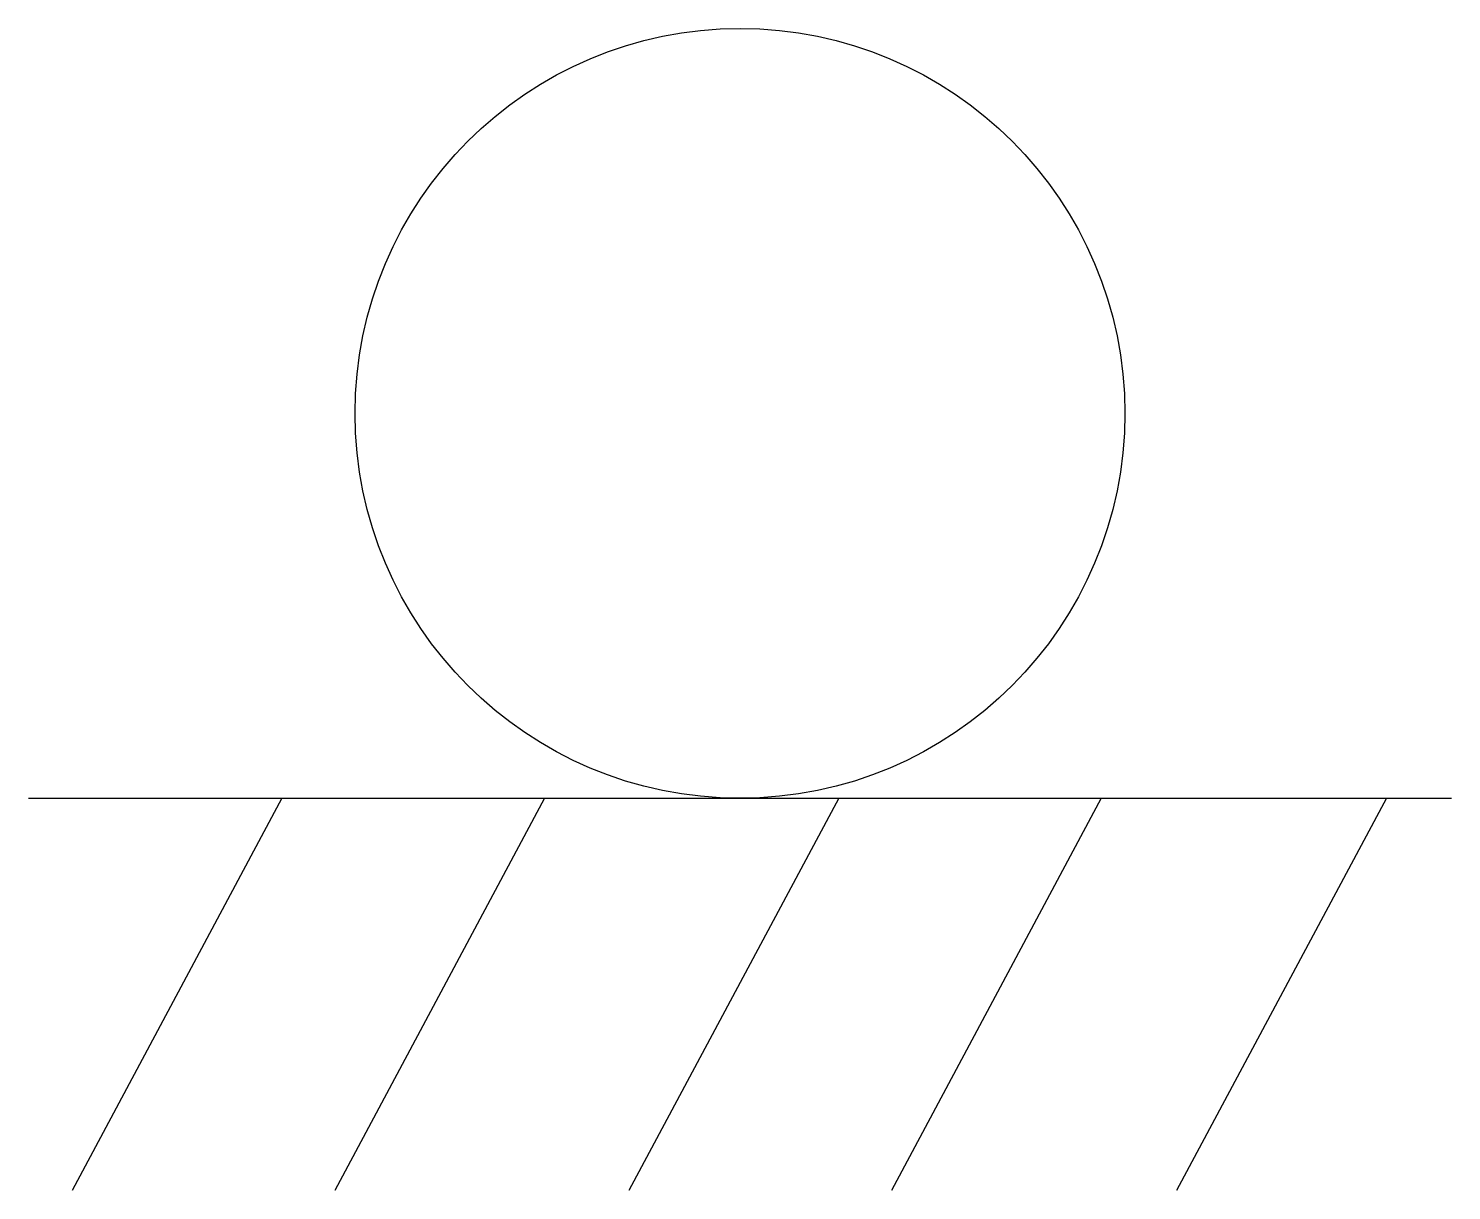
# Model space of a CAD drawing. Header units: millimetres. Extents: x -4.62 to 4.62, y -7.55 to 0.
import ezdxf

# ---------------------------------------------------------------- set-up
doc = ezdxf.new("R2010")
doc.units = ezdxf.units.MM

msp = doc.modelspace()

# ---------------------------------------------------------------- linework, layer by layer
for p, q in [((-4.6217, -5), (4.6217, -5)), ((-2.9753, -5), (-4.3377, -7.5475)), ((-1.2701, -5), (-2.6325, -7.5475)), ((0.641, -5), (-0.7215, -7.5475)), ((2.3462, -5), (0.9838, -7.5475)), ((4.1984, -5), (2.836, -7.5475))]:
    msp.add_line(p, q)
msp.add_circle((0, -2.5), 2.5)

doc.saveas('drawing.dxf')
